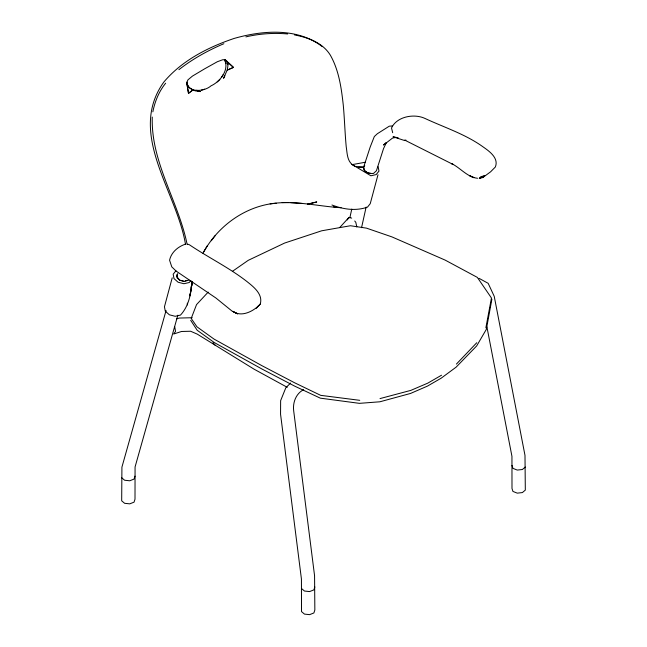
<?xml version="1.0" encoding="UTF-8"?>
<svg xmlns="http://www.w3.org/2000/svg" width="647" height="647" viewBox="0 0 647 647"><rect width="100%" height="100%" fill="white"/><g stroke="black" fill="none" stroke-linecap="round" stroke-linejoin="round"><path stroke-width="0.97" d="M197.966 91.405L200.578 91.567L195.289 90.879L192.879 89.933L188.503 93.346L186.926 84.029L186.959 82.137L187.929 79.88L192.385 76.136L204.703 68.784L217.36 61.716L222.892 59.694L225.382 59.953L233.454 67.393L227.17 70.135L223.563 78.295L224.881 75.869M225.835 60.955L224.396 59.621C229.742 69.512 220.109 81.765 211.019 85.841C204.703 91.599 187.873 93.443 186.959 82.137M152.263 117.067C150.783 162.179 178.451 201.322 187.169 244.582M192.046 281.866C191.051 293.673 188.835 306.096 180.489 315.089L175.183 316.294L169.377 314.798L165.276 311.158L164.451 306.775L172.207 277.83M191.585 284.915L191.011 290.875L191.544 285.416L191.237 287.333M226.264 60.697C228.925 63.091 227.728 67.078 227.17 70.135L233.454 67.393L225.382 59.953M191.197 288.101L191.544 285.416M185.657 244.073C178.168 246.547 171.309 252.144 169.571 260.199L171.779 266.863L176.154 271.101L215.944 298.032L232.014 311.07L237.7 313.884L232.831 311.344C241.59 317.677 254.028 311.086 260.272 304.033C263.111 294.207 253.753 286.993 247.017 281.599C228.989 267.543 208.253 257.498 189.353 244.736L187.533 244.137M190.307 293.091L189.846 295.97L190.841 290.778M190.614 291.174L190.93 289.258M491.882 299.205L486.35 329.331L476.677 345.919L456.151 367.124L441.205 378.163L427.473 386.097L410.57 393.433L379.91 401.787L359.417 403.348L320.314 398.156L294.781 386.186L262.148 369.122L214.189 342.489L197.149 330.229L190.679 320.297M485.873 327.811L491.453 297.992L477.34 277.401L445.128 260.094L391.864 236.867L366.509 228.148L350.456 225.738L321.656 230.801L284.656 243.037L248.246 260.329L232.532 271.271M349.809 217.942L351.766 209.102M361.552 227.695L366.129 207.072M152.862 111.81C154.868 101.482 158.976 91.421 165.64 83.212M377.994 174.739L370.238 203.684L367.472 207.137C355.599 211.245 343.411 209.353 331.96 205.01M166.069 310.511L121.919 467.134L121.685 500.818L124.628 503.301L129.756 503.851L134.05 502.153L135.005 499.193L135.069 466.964L177.844 315.202M135.005 476.127L134.05 479.079L129.756 480.786L124.628 480.236L121.685 477.753M314.846 586.926L313.892 589.878L309.598 591.584L304.47 591.026L301.526 588.552M177.537 275.032L176.971 276.746L179.729 280.2L184.638 281.485L188.932 279.997M386.178 143.011L383.525 148.624L376.425 170.759L373.473 173.461L368.483 173.436L364.398 170.816L363.63 167.104L370.205 146.998L374.322 136.541L377.363 133.727L389.251 126.197L392.195 125.93M202.996 253.276C216.519 228.003 241.606 208.633 270.114 203.902C293.811 199.939 317.451 206.288 341.09 207.736M221.695 77.219L223.005 74.785M203.845 251.57L207.258 245.836M347.229 219.956L349.016 217.384L351.677 218.112M211.302 240.708L215.176 235.621M339.982 227.243L349.016 217.384M257.87 306.621L260.272 304.033M175.952 270.761L173.178 274.215L174.003 278.59L178.103 282.229L183.91 283.734L189.215 282.521L190.881 280.45M177.771 273.632L176.599 275.096L177.124 277.887L179.729 280.2L183.424 281.154M364.754 165.681L363.582 167.144L358.567 167.314M479.306 178.426L480.761 176.736L484.668 175.677L482.848 177.521L479.306 178.426L484.668 175.677M256.244 308.352L258.355 305.991M208.188 292.096L196.542 304.6L191.205 318.445L196.947 326.808L213.987 339.06L261.946 365.692L294.579 382.757L320.702 395.349L359.74 400.323M456.426 364.067L476.79 342.716M290.608 383.048L285.82 387.763L280.636 400.647L280.555 414.209L301.429 579.033L301.526 611.617L304.47 614.1L309.598 614.65L313.892 612.952L314.846 609.992L314.571 575.725L293.698 410.926C292.59 402.685 295.938 393.505 303.661 389.672M385.952 142.769L383.525 145.025L392.592 138.037L396.085 137.423L397.986 137.811M217.206 81.943L219.907 79.468M525.315 467.037L522.372 469.52L517.244 470.07L512.95 468.363L511.995 465.411M178.904 69.674C192.58 58.998 207.889 50.45 223.854 43.721M482.848 177.521L490.58 171.827L495.335 167.023C498.991 158.232 489.609 151.438 483.285 147.031C465.67 134.277 444.715 127.605 425.168 118.53C414.258 113.29 396.773 116.452 391.524 128.017L392.68 132.716M441.529 375.211L427.796 383.137L410.853 390.376L380.024 398.584M176.437 318.971L179.251 318.057L192.199 317.726M201.363 90.176L204.662 89.189M245.868 36.887C259.544 33.668 273.73 32.722 287.713 33.951M365.579 162.203L352.122 164.629M185.115 280.766L186.805 280.386M405.96 140.116L404.246 140.415L393.044 136.768L397.873 137.771M276.229 203.223L270.114 203.902M282.173 202.584L288.756 202.543M196.09 90.329L198.71 90.483M290.705 202.64L302.4 203.449M477.559 178.281C467.377 177.246 460.478 167.929 451.566 163.562L453.28 164.556L404.771 140.132M333.593 206.797L335.478 207.145M294.531 34.93C308.158 37.542 322.659 42.686 330.326 55.141C338.963 70.345 341.39 88.065 343.282 105.186C344.56 118.983 344.916 132.853 346.21 146.643C347.285 153.339 346.978 162.065 354.038 165.672L370.893 175.782L376.198 174.569L378.964 171.115L378.147 166.732M370.407 173.202L366.712 172.248L364.099 169.935L363.582 167.144L355.049 166.425L351.968 164.484M469.859 175.774L473.976 177.715L469.358 175.539M479.047 278.339L488.161 283.313L494.227 296.31L524.992 455.383L525.315 490.102L522.372 492.585L517.244 493.135L512.95 491.437L511.995 488.477L511.947 456.337L486.908 326.872M287.252 387.318L254.02 369.146L197.246 334.111L190.622 331.248L181.516 331.482L173.622 334.038L175.555 331.385L174.706 326.67M187.687 86.706L192.879 89.933L188.503 93.346L186.902 83.431M322.311 46.657C297.458 27.522 262.69 30.272 234.077 38.456C207.889 47.304 181.783 60.632 163.772 82.129C126.885 133.792 176.849 191.544 185.503 244.396M226.191 61.247L224.841 59.977L226.135 63.616M212.952 342.7L215.176 345.247M354.718 220.991L355.793 222.309L356.812 226.927M186.926 84.029L188.9 87.272M226.717 61.061L228.011 64.7M187.282 303.192L187.476 304.955M191.965 281.817L191.811 285.57L191.981 281.825M316.69 201.953L307.616 204.177L316.69 201.953"/></g></svg>
